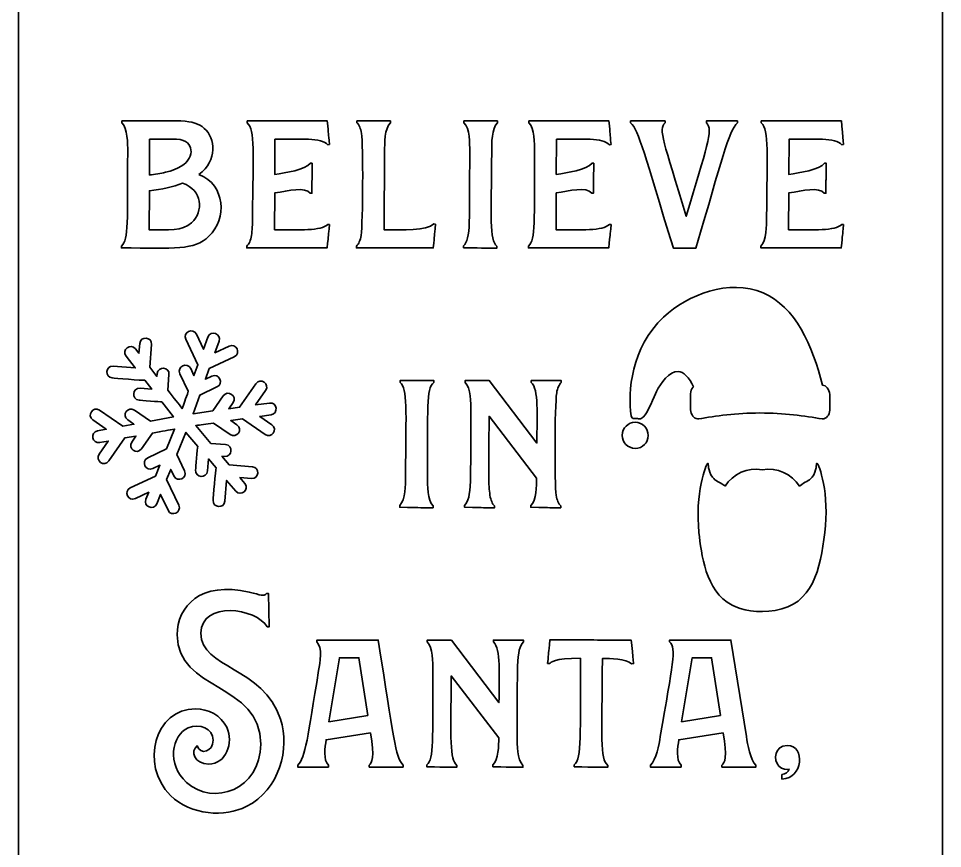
# Model space of a CAD drawing. Header units: inches. Extents: x 0 to 2.9, y 0 to 12.2.
# Drawn here: x 0.467 to 2.248, y 8.698 to 10.297 of the extents above; entities that cross this region are included whole.
import ezdxf

# ---------------------------------------------------------------- set-up
doc = ezdxf.new("R2010")
doc.units = ezdxf.units.IN
doc.header["$MEASUREMENT"] = 0
doc.layers.add('Слой 1', color=7, linetype='Continuous', lineweight=0)

msp = doc.modelspace()

# ---------------------------------------------------------------- linework, layer by layer
at = {"layer": 'Слой 1', "color": 1, "lineweight": 35, "true_color": 0xff0000}
for points, knots in [([(0.4673, 12.1844), (0.4673, 12.1844), (0.4673, 6.1844), (0.4673, 6.1844), (0.4673, 6.1844), (2.2478, 6.1844), (2.2478, 6.1844), (2.2478, 6.1844), (2.2478, 12.1844), (2.2478, 12.1844), (2.2478, 12.1844), (0.4673, 12.1844), (0.4673, 12.1844)], [0, 0, 0, 0, 1, 1, 1, 2, 2, 2, 3, 3, 3, 4, 4, 4, 4]), ([(1.7624, 9.5431), (1.7624, 9.5431), (1.7624, 9.5736), (1.7624, 9.5736), (1.7624, 9.579), (1.7642, 9.5826), (1.7668, 9.5861), (1.7668, 9.5861), (1.7677, 9.587), (1.7677, 9.587), (1.7597, 9.605), (1.7489, 9.6166), (1.7382, 9.6166), (1.722, 9.6175), (1.7041, 9.5942), (1.6969, 9.5781), (1.6924, 9.5691), (1.6798, 9.5368), (1.6718, 9.5296), (1.6637, 9.5225), (1.6655, 9.5261), (1.6574, 9.5261), (1.6565, 9.5261), (1.6547, 9.5261), (1.6538, 9.5261), (1.6512, 9.5261), (1.6476, 9.5278), (1.6476, 9.5314), (1.6413, 9.5772), (1.6476, 9.6624), (1.7104, 9.7216), (1.757, 9.7647), (1.8359, 9.796), (1.9023, 9.7682), (1.9633, 9.7422), (1.9983, 9.666), (2.0162, 9.5906), (2.0243, 9.5897), (2.0288, 9.5826), (2.0306, 9.5727), (2.0306, 9.5727), (2.0306, 9.5422), (2.0306, 9.5422), (2.0306, 9.5332), (2.0243, 9.5252), (2.0162, 9.5252), (1.9821, 9.5314), (1.9418, 9.5368), (1.896, 9.5368), (1.8503, 9.5368), (1.8108, 9.5314), (1.7776, 9.5252), (1.7758, 9.5252), (1.7713, 9.5252), (1.7669, 9.5305), (1.7642, 9.5341), (1.7624, 9.5386), (1.7624, 9.5431)], [0, 0, 0, 0, 1, 1, 1, 2, 2, 2, 3, 3, 3, 4, 4, 4, 5, 5, 5, 6, 6, 6, 7, 7, 7, 8, 8, 8, 9, 9, 9, 10, 10, 10, 11, 11, 11, 12, 12, 12, 13, 13, 13, 14, 14, 14, 15, 15, 15, 16, 16, 16, 17, 17, 17, 18, 18, 18, 19, 19, 19, 19]), ([(1.6556, 9.4686), (1.6413, 9.4686), (1.6305, 9.4803), (1.6305, 9.4937), (1.6305, 9.5081), (1.6422, 9.5188), (1.6556, 9.5188), (1.67, 9.5188), (1.6807, 9.5072), (1.6807, 9.4937), (1.6807, 9.4794), (1.67, 9.4686), (1.6556, 9.4686)], [0, 0, 0, 0, 1, 1, 1, 2, 2, 2, 3, 3, 3, 4, 4, 4, 4]), ([(1.7785, 9.3063), (1.7704, 9.3798), (1.792, 9.4399), (1.7956, 9.4399), (1.7973, 9.4399), (1.7947, 9.4256), (1.8045, 9.413), (1.8108, 9.405), (1.8162, 9.405), (1.8261, 9.3978), (1.827, 9.3969), (1.8278, 9.3969), (1.8287, 9.396), (1.844, 9.4193), (1.8718, 9.4328), (1.9005, 9.4274), (1.9292, 9.4327), (1.957, 9.4193), (1.9723, 9.396), (1.9839, 9.405), (1.9902, 9.405), (1.9965, 9.413), (2.0064, 9.4256), (2.0037, 9.4399), (2.0055, 9.4399), (2.01, 9.4399), (2.0306, 9.3798), (2.0207, 9.3063), (2.0135, 9.2363), (1.9965, 9.1672), (1.9256, 9.1565), (1.8925, 9.1502), (1.8593, 9.1574), (1.8422, 9.1663), (1.7902, 9.1942), (1.783, 9.2659), (1.7785, 9.3063)], [0, 0, 0, 0, 1, 1, 1, 2, 2, 2, 3, 3, 3, 4, 4, 4, 5, 5, 5, 6, 6, 6, 7, 7, 7, 8, 8, 8, 9, 9, 9, 10, 10, 10, 11, 11, 11, 12, 12, 12, 12])]:
    msp.add_open_spline(points, degree=3, knots=knots, dxfattribs=at)
at = {"layer": 'Слой 1', "color": 18, "lineweight": 35, "true_color": 0x000000}
for points, knots in [([(0.8151, 9.9962), (0.8667, 9.9761), (0.869, 9.9108), (0.8343, 9.8774), (0.8049, 9.8493), (0.7703, 9.8547), (0.6657, 9.8547), (0.6657, 9.8547), (0.6657, 9.8583), (0.6657, 9.8583), (0.6801, 9.8717), (0.6767, 9.905), (0.6777, 10.0402), (0.6777, 10.0555), (0.6778, 10.0854), (0.6666, 10.0958), (0.6666, 10.0958), (0.6666, 10.0994), (0.6666, 10.0994), (0.7803, 10.0994), (0.8031, 10.104), (0.8251, 10.0851), (0.8473, 10.0662), (0.8511, 10.0234), (0.8151, 9.9962)], [0, 0, 0, 0, 1, 1, 1, 2, 2, 2, 3, 3, 3, 4, 4, 4, 5, 5, 5, 6, 6, 6, 7, 7, 7, 8, 8, 8, 8]), ([(1.0633, 9.9001), (1.0633, 9.9001), (1.0664, 9.8997), (1.0664, 9.8997), (1.0642, 9.8745), (1.0652, 9.8846), (1.062, 9.8547), (1.062, 9.8547), (0.9072, 9.8547), (0.9072, 9.8547), (0.9072, 9.8547), (0.9072, 9.8583), (0.9072, 9.8583), (0.9117, 9.8625), (0.9146, 9.8693), (0.9161, 9.8788), (0.9176, 9.8883), (0.9183, 9.9), (0.9183, 9.9139), (0.9192, 10.0385), (0.9233, 10.0816), (0.9081, 10.0958), (0.9081, 10.0958), (0.9081, 10.0994), (0.9081, 10.0994), (0.9081, 10.0994), (1.0624, 10.0994), (1.0624, 10.0994), (1.0651, 10.0689), (1.0642, 10.0792), (1.0664, 10.054), (1.0664, 10.054), (1.0633, 10.0536), (1.0633, 10.0536), (1.0504, 10.0675), (1.0113, 10.0642), (0.9615, 10.0642), (0.9615, 10.0642), (0.961, 9.9962), (0.961, 9.9962), (0.9815, 9.9995), (1.0203, 10.0049), (1.03, 10.018), (1.03, 10.018), (1.0331, 10.018), (1.0331, 10.018), (1.0331, 10.0035), (1.0327, 9.9746), (1.0327, 9.9602), (1.0327, 9.9602), (1.0295, 9.9602), (1.0295, 9.9602), (1.0193, 9.973), (0.988, 9.9651), (0.961, 9.9606), (0.961, 9.9606), (0.9606, 9.8899), (0.9606, 9.8899), (1.0086, 9.8899), (1.0503, 9.8871), (1.0633, 9.9001)], [0, 0, 0, 0, 1, 1, 1, 2, 2, 2, 3, 3, 3, 4, 4, 4, 5, 5, 5, 6, 6, 6, 7, 7, 7, 8, 8, 8, 9, 9, 9, 10, 10, 10, 11, 11, 11, 12, 12, 12, 13, 13, 13, 14, 14, 14, 15, 15, 15, 16, 16, 16, 17, 17, 17, 18, 18, 18, 19, 19, 19, 20, 20, 20, 20]), ([(1.271, 9.9006), (1.2682, 9.8731), (1.2693, 9.8836), (1.2666, 9.8547), (1.2666, 9.8547), (1.1185, 9.8547), (1.1185, 9.8547), (1.1185, 9.8547), (1.1185, 9.8583), (1.1185, 9.8583), (1.1229, 9.8624), (1.1259, 9.8693), (1.1274, 9.8788), (1.1312, 9.9036), (1.1315, 10.0544), (1.1283, 10.0753), (1.1268, 10.0848), (1.1238, 10.0917), (1.1194, 10.0958), (1.1194, 10.0958), (1.1194, 10.0994), (1.1194, 10.0994), (1.1194, 10.0994), (1.1839, 10.0994), (1.1839, 10.0994), (1.1839, 10.0994), (1.1839, 10.0958), (1.1839, 10.0958), (1.1727, 10.0854), (1.1727, 10.0555), (1.1727, 10.0402), (1.1727, 10.0402), (1.1718, 9.8899), (1.1718, 9.8899), (1.2085, 9.8899), (1.2532, 9.8872), (1.2679, 9.901), (1.2679, 9.901), (1.271, 9.9006), (1.271, 9.9006)], [0, 0, 0, 0, 1, 1, 1, 2, 2, 2, 3, 3, 3, 4, 4, 4, 5, 5, 5, 6, 6, 6, 7, 7, 7, 8, 8, 8, 9, 9, 9, 10, 10, 10, 11, 11, 11, 12, 12, 12, 13, 13, 13, 13]), ([(1.3893, 9.8579), (1.3893, 9.8579), (1.3893, 9.8543), (1.3893, 9.8543), (1.3663, 9.8543), (1.3711, 9.8542), (1.3248, 9.8552), (1.3248, 9.8552), (1.3248, 9.8587), (1.3248, 9.8587), (1.3395, 9.8723), (1.3359, 9.9083), (1.3368, 10.0403), (1.3368, 10.0557), (1.3369, 10.0854), (1.3257, 10.0958), (1.3257, 10.0958), (1.3257, 10.0994), (1.3257, 10.0994), (1.3257, 10.0994), (1.3902, 10.0994), (1.3902, 10.0994), (1.3902, 10.0994), (1.3902, 10.0958), (1.3902, 10.0958), (1.379, 10.0854), (1.3791, 10.0555), (1.3791, 10.0402), (1.3782, 9.9102), (1.3744, 9.8717), (1.3893, 9.8579)], [0, 0, 0, 0, 1, 1, 1, 2, 2, 2, 3, 3, 3, 4, 4, 4, 5, 5, 5, 6, 6, 6, 7, 7, 7, 8, 8, 8, 9, 9, 9, 10, 10, 10, 10]), ([(1.6059, 9.9001), (1.6059, 9.9001), (1.6091, 9.8997), (1.6091, 9.8997), (1.6068, 9.8745), (1.6078, 9.8846), (1.6046, 9.8547), (1.6046, 9.8547), (1.4498, 9.8547), (1.4498, 9.8547), (1.4498, 9.8547), (1.4498, 9.8583), (1.4498, 9.8583), (1.4642, 9.8717), (1.4609, 9.905), (1.4618, 10.0402), (1.4618, 10.0555), (1.4619, 10.0854), (1.4507, 10.0958), (1.4507, 10.0958), (1.4507, 10.0994), (1.4507, 10.0994), (1.4507, 10.0994), (1.605, 10.0994), (1.605, 10.0994), (1.6077, 10.0689), (1.6068, 10.0792), (1.609, 10.054), (1.609, 10.054), (1.6059, 10.0536), (1.6059, 10.0536), (1.593, 10.0675), (1.5539, 10.0642), (1.5041, 10.0642), (1.5041, 10.0642), (1.5036, 9.9962), (1.5036, 9.9962), (1.5241, 9.9995), (1.5629, 10.0049), (1.5726, 10.018), (1.5726, 10.018), (1.5757, 10.018), (1.5757, 10.018), (1.5757, 10.0035), (1.5752, 9.9746), (1.5752, 9.9602), (1.5752, 9.9602), (1.5721, 9.9602), (1.5721, 9.9602), (1.5617, 9.9732), (1.5285, 9.9648), (1.5036, 9.9606), (1.5036, 9.9606), (1.5032, 9.8899), (1.5032, 9.8899), (1.5512, 9.8899), (1.5929, 9.8871), (1.6059, 9.9001)], [0, 0, 0, 0, 1, 1, 1, 2, 2, 2, 3, 3, 3, 4, 4, 4, 5, 5, 5, 6, 6, 6, 7, 7, 7, 8, 8, 8, 9, 9, 9, 10, 10, 10, 11, 11, 11, 12, 12, 12, 13, 13, 13, 14, 14, 14, 15, 15, 15, 16, 16, 16, 17, 17, 17, 18, 18, 18, 19, 19, 19, 19]), ([(1.8528, 10.0958), (1.8349, 10.0791), (1.823, 10.0253), (1.7727, 9.8543), (1.7727, 9.8543), (1.7291, 9.8543), (1.7291, 9.8543), (1.674, 10.0338), (1.6631, 10.0807), (1.6468, 10.0958), (1.6468, 10.0958), (1.6468, 10.0994), (1.6468, 10.0994), (1.6468, 10.0994), (1.7131, 10.0994), (1.7131, 10.0994), (1.7131, 10.0994), (1.7131, 10.0958), (1.7131, 10.0958), (1.6998, 10.0834), (1.7102, 10.0608), (1.754, 9.9157), (1.7926, 10.0476), (1.8072, 10.0823), (1.7927, 10.0958), (1.7927, 10.0958), (1.7927, 10.0994), (1.7927, 10.0994), (1.7927, 10.0994), (1.8527, 10.0994), (1.8527, 10.0994), (1.8527, 10.0994), (1.8527, 10.0958), (1.8527, 10.0958), (1.8527, 10.0958), (1.8528, 10.0958), (1.8528, 10.0958)], [0, 0, 0, 0, 1, 1, 1, 2, 2, 2, 3, 3, 3, 4, 4, 4, 5, 5, 5, 6, 6, 6, 7, 7, 7, 8, 8, 8, 9, 9, 9, 10, 10, 10, 11, 11, 11, 12, 12, 12, 12]), ([(2.0538, 9.9001), (2.0538, 9.9001), (2.0569, 9.8997), (2.0569, 9.8997), (2.0547, 9.8745), (2.0557, 9.8846), (2.0525, 9.8547), (2.0525, 9.8547), (1.8977, 9.8547), (1.8977, 9.8547), (1.8977, 9.8547), (1.8977, 9.8583), (1.8977, 9.8583), (1.9089, 9.8687), (1.9088, 9.8985), (1.9088, 9.9139), (1.9097, 10.0336), (1.9139, 10.0816), (1.8986, 10.0958), (1.8986, 10.0958), (1.8986, 10.0994), (1.8986, 10.0994), (1.8986, 10.0994), (2.0529, 10.0994), (2.0529, 10.0994), (2.0556, 10.0689), (2.0547, 10.0792), (2.0569, 10.054), (2.0569, 10.054), (2.0538, 10.0536), (2.0538, 10.0536), (2.0408, 10.0675), (2.0018, 10.0642), (1.952, 10.0642), (1.952, 10.0642), (1.9515, 9.9962), (1.9515, 9.9962), (1.9719, 9.9995), (2.0108, 10.0049), (2.0205, 10.018), (2.0205, 10.018), (2.0236, 10.018), (2.0236, 10.018), (2.0236, 9.9724), (2.0231, 10.0053), (2.0231, 9.9602), (2.0231, 9.9602), (2.02, 9.9602), (2.02, 9.9602), (2.0098, 9.973), (1.9784, 9.9651), (1.9515, 9.9606), (1.9515, 9.9606), (1.9511, 9.8899), (1.9511, 9.8899), (1.9991, 9.8899), (2.0408, 9.8871), (2.0538, 9.9001)], [0, 0, 0, 0, 1, 1, 1, 2, 2, 2, 3, 3, 3, 4, 4, 4, 5, 5, 5, 6, 6, 6, 7, 7, 7, 8, 8, 8, 9, 9, 9, 10, 10, 10, 11, 11, 11, 12, 12, 12, 13, 13, 13, 14, 14, 14, 15, 15, 15, 16, 16, 16, 17, 17, 17, 18, 18, 18, 19, 19, 19, 19]), ([(0.72, 10.0642), (0.72, 10.0642), (0.7195, 9.9953), (0.7195, 9.9953), (0.7305, 9.9965), (0.7409, 9.9982), (0.7507, 10.0004), (0.8024, 10.0122), (0.8069, 10.0422), (0.7929, 10.0571), (0.7845, 10.0661), (0.7692, 10.0642), (0.72, 10.0642)], [0, 0, 0, 0, 1, 1, 1, 2, 2, 2, 3, 3, 3, 4, 4, 4, 4]), ([(0.8009, 9.9034), (0.8243, 9.9244), (0.8223, 9.967), (0.7836, 9.9793), (0.7649, 9.9722), (0.7435, 9.9674), (0.7195, 9.965), (0.7195, 9.965), (0.7191, 9.8899), (0.7191, 9.8899), (0.7571, 9.8899), (0.7817, 9.8862), (0.8009, 9.9034)], [0, 0, 0, 0, 1, 1, 1, 2, 2, 2, 3, 3, 3, 4, 4, 4, 4]), ([(0.8588, 9.4535), (0.8588, 9.4535), (0.8645, 9.4531), (0.8645, 9.4531), (0.8795, 9.4518), (0.8814, 9.4746), (0.8663, 9.4759), (0.8663, 9.4759), (0.8381, 9.4782), (0.8381, 9.4782), (0.8381, 9.4782), (0.8089, 9.5126), (0.8089, 9.5126), (0.8174, 9.5137), (0.8285, 9.5153), (0.8432, 9.5174), (0.8432, 9.5174), (0.8753, 9.4951), (0.8753, 9.4951), (0.8879, 9.4865), (0.9008, 9.5053), (0.8883, 9.514), (0.8883, 9.514), (0.8764, 9.5222), (0.8764, 9.5222), (0.8764, 9.5222), (0.899, 9.5253), (0.899, 9.5253), (0.899, 9.5253), (0.9424, 9.4953), (0.9424, 9.4953), (0.9549, 9.4867), (0.9678, 9.5054), (0.9554, 9.5141), (0.9554, 9.5141), (0.9323, 9.5301), (0.9323, 9.5301), (0.9323, 9.5301), (0.9539, 9.5333), (0.9539, 9.5333), (0.9689, 9.5353), (0.9658, 9.558), (0.9508, 9.5559), (0.9508, 9.5559), (0.9241, 9.5522), (0.9241, 9.5522), (0.9241, 9.5522), (0.9435, 9.5801), (0.9435, 9.5801), (0.9521, 9.5927), (0.9333, 9.6056), (0.9246, 9.5931), (0.9246, 9.5931), (0.8934, 9.5478), (0.8934, 9.5478), (0.8934, 9.5478), (0.8726, 9.545), (0.8726, 9.545), (0.8726, 9.545), (0.8807, 9.5567), (0.8807, 9.5567), (0.8893, 9.5692), (0.8705, 9.5821), (0.8618, 9.5697), (0.8618, 9.5697), (0.8417, 9.5407), (0.8417, 9.5407), (0.8417, 9.5407), (0.8037, 9.5353), (0.8037, 9.5353), (0.8037, 9.5353), (0.8166, 9.5713), (0.8166, 9.5713), (0.8166, 9.5713), (0.8497, 9.587), (0.8497, 9.587), (0.8634, 9.5935), (0.8536, 9.6141), (0.84, 9.6077), (0.84, 9.6077), (0.8274, 9.6018), (0.8274, 9.6018), (0.8274, 9.6018), (0.8348, 9.6223), (0.8348, 9.6223), (0.8348, 9.6223), (0.883, 9.6451), (0.883, 9.6451), (0.8967, 9.6516), (0.8869, 9.6723), (0.8733, 9.6658), (0.8733, 9.6658), (0.8457, 9.6528), (0.8457, 9.6528), (0.8457, 9.6528), (0.8537, 9.6752), (0.8537, 9.6752), (0.8589, 9.6894), (0.8373, 9.6972), (0.8322, 9.6829), (0.8322, 9.6829), (0.8239, 9.6597), (0.8239, 9.6597), (0.8239, 9.6597), (0.8103, 9.6884), (0.8103, 9.6884), (0.8038, 9.7021), (0.7832, 9.6923), (0.7896, 9.6787), (0.7896, 9.6787), (0.8129, 9.6294), (0.8129, 9.6294), (0.8129, 9.6294), (0.8054, 9.6087), (0.8054, 9.6087), (0.8054, 9.6087), (0.7991, 9.6222), (0.7991, 9.6222), (0.7926, 9.6359), (0.772, 9.6261), (0.7784, 9.6125), (0.7784, 9.6125), (0.7945, 9.5785), (0.7945, 9.5785), (0.7894, 9.5643), (0.7855, 9.5536), (0.7826, 9.5453), (0.7763, 9.5537), (0.7672, 9.5651), (0.7549, 9.5809), (0.7549, 9.5809), (0.7573, 9.6107), (0.7573, 9.6107), (0.7586, 9.6258), (0.7358, 9.6276), (0.7346, 9.6126), (0.7346, 9.6126), (0.7341, 9.6073), (0.7341, 9.6073), (0.7341, 9.6073), (0.7201, 9.6253), (0.7201, 9.6253), (0.7201, 9.6253), (0.7237, 9.6686), (0.7237, 9.6686), (0.7249, 9.6837), (0.7022, 9.6856), (0.7009, 9.6705), (0.7009, 9.6705), (0.6993, 9.6517), (0.6993, 9.6517), (0.6993, 9.6517), (0.6926, 9.6604), (0.6926, 9.6604), (0.6833, 9.6723), (0.6652, 9.6583), (0.6745, 9.6463), (0.6745, 9.6463), (0.6922, 9.6236), (0.6922, 9.6236), (0.6922, 9.6236), (0.6498, 9.6272), (0.6498, 9.6272), (0.6348, 9.6284), (0.6329, 9.6056), (0.648, 9.6044), (0.6516, 9.604), (0.7071, 9.599), (0.7106, 9.6), (0.7106, 9.6), (0.7242, 9.5825), (0.7242, 9.5825), (0.7242, 9.5825), (0.7015, 9.5844), (0.7015, 9.5844), (0.6864, 9.5857), (0.6846, 9.5629), (0.6996, 9.5616), (0.7008, 9.5616), (0.742, 9.558), (0.7432, 9.5581), (0.7432, 9.5581), (0.7658, 9.5291), (0.7658, 9.5291), (0.7658, 9.5291), (0.7215, 9.5211), (0.7215, 9.5211), (0.7215, 9.5211), (0.6907, 9.5424), (0.6907, 9.5424), (0.6781, 9.551), (0.6653, 9.5322), (0.6777, 9.5236), (0.6777, 9.5236), (0.6897, 9.5152), (0.6897, 9.5152), (0.6897, 9.5152), (0.6682, 9.5113), (0.6682, 9.5113), (0.6682, 9.5113), (0.6237, 9.5422), (0.6237, 9.5422), (0.6111, 9.5508), (0.5982, 9.532), (0.6107, 9.5233), (0.6107, 9.5233), (0.6364, 9.5055), (0.6364, 9.5055), (0.6364, 9.5055), (0.6197, 9.5024), (0.6197, 9.5024), (0.6048, 9.4997), (0.6089, 9.4772), (0.6237, 9.4799), (0.6237, 9.4799), (0.6402, 9.4828), (0.6402, 9.4828), (0.6402, 9.4828), (0.6226, 9.4574), (0.6226, 9.4574), (0.614, 9.4448), (0.6328, 9.4319), (0.6414, 9.4443), (0.6414, 9.4443), (0.6721, 9.4886), (0.6721, 9.4886), (0.6721, 9.4886), (0.6936, 9.4924), (0.6936, 9.4924), (0.6936, 9.4924), (0.6855, 9.4808), (0.6855, 9.4808), (0.6769, 9.4682), (0.6957, 9.4553), (0.7044, 9.4678), (0.7044, 9.4678), (0.7254, 9.4981), (0.7254, 9.4981), (0.7442, 9.5014), (0.758, 9.5039), (0.7681, 9.5058), (0.7681, 9.5058), (0.7524, 9.4674), (0.7524, 9.4674), (0.7524, 9.4674), (0.7163, 9.4504), (0.7163, 9.4504), (0.7027, 9.4439), (0.7124, 9.4233), (0.7261, 9.4297), (0.7261, 9.4297), (0.7397, 9.436), (0.7397, 9.436), (0.7397, 9.436), (0.7311, 9.4149), (0.7311, 9.4149), (0.7311, 9.4149), (0.6828, 9.3926), (0.6828, 9.3926), (0.6691, 9.3862), (0.6789, 9.3655), (0.6925, 9.3719), (0.6925, 9.3719), (0.7183, 9.3841), (0.7183, 9.3841), (0.7183, 9.3841), (0.7127, 9.3705), (0.7127, 9.3705), (0.7071, 9.3565), (0.7283, 9.3479), (0.7339, 9.3619), (0.7339, 9.3619), (0.7412, 9.3798), (0.7412, 9.3798), (0.7412, 9.3798), (0.7555, 9.3494), (0.7555, 9.3494), (0.762, 9.3357), (0.7826, 9.3455), (0.7762, 9.3591), (0.7762, 9.3591), (0.7528, 9.4085), (0.7528, 9.4085), (0.7528, 9.4085), (0.7608, 9.428), (0.7608, 9.428), (0.7608, 9.428), (0.7667, 9.4155), (0.7667, 9.4155), (0.7731, 9.4018), (0.7938, 9.4116), (0.7873, 9.4252), (0.7873, 9.4252), (0.7726, 9.4567), (0.7726, 9.4567), (0.7726, 9.4567), (0.79, 9.4995), (0.79, 9.4995), (0.79, 9.4995), (0.8129, 9.4724), (0.8129, 9.4724), (0.8119, 9.47), (0.8088, 9.4298), (0.8086, 9.427), (0.8074, 9.4119), (0.8302, 9.41), (0.8314, 9.4251), (0.8314, 9.4251), (0.8333, 9.4483), (0.8333, 9.4483), (0.8333, 9.4483), (0.848, 9.4309), (0.848, 9.4309), (0.8468, 9.4278), (0.8426, 9.3722), (0.8423, 9.3689), (0.841, 9.3538), (0.8638, 9.352), (0.8651, 9.367), (0.8651, 9.367), (0.8682, 9.407), (0.8682, 9.407), (0.8682, 9.407), (0.8859, 9.3862), (0.8859, 9.3862), (0.8956, 9.3747), (0.9131, 9.3893), (0.9033, 9.401), (0.9033, 9.401), (0.8939, 9.4123), (0.8939, 9.4123), (0.8939, 9.4123), (0.9161, 9.4105), (0.9161, 9.4105), (0.9312, 9.4092), (0.9331, 9.432), (0.918, 9.4333), (0.918, 9.4333), (0.873, 9.437), (0.873, 9.437), (0.873, 9.437), (0.8588, 9.4535), (0.8588, 9.4535)], [0, 0, 0, 0, 1, 1, 1, 2, 2, 2, 3, 3, 3, 4, 4, 4, 5, 5, 5, 6, 6, 6, 7, 7, 7, 8, 8, 8, 9, 9, 9, 10, 10, 10, 11, 11, 11, 12, 12, 12, 13, 13, 13, 14, 14, 14, 15, 15, 15, 16, 16, 16, 17, 17, 17, 18, 18, 18, 19, 19, 19, 20, 20, 20, 21, 21, 21, 22, 22, 22, 23, 23, 23, 24, 24, 24, 25, 25, 25, 26, 26, 26, 27, 27, 27, 28, 28, 28, 29, 29, 29, 30, 30, 30, 31, 31, 31, 32, 32, 32, 33, 33, 33, 34, 34, 34, 35, 35, 35, 36, 36, 36, 37, 37, 37, 38, 38, 38, 39, 39, 39, 40, 40, 40, 41, 41, 41, 42, 42, 42, 43, 43, 43, 44, 44, 44, 45, 45, 45, 46, 46, 46, 47, 47, 47, 48, 48, 48, 49, 49, 49, 50, 50, 50, 51, 51, 51, 52, 52, 52, 53, 53, 53, 54, 54, 54, 55, 55, 55, 56, 56, 56, 57, 57, 57, 58, 58, 58, 59, 59, 59, 60, 60, 60, 61, 61, 61, 62, 62, 62, 63, 63, 63, 64, 64, 64, 65, 65, 65, 66, 66, 66, 67, 67, 67, 68, 68, 68, 69, 69, 69, 70, 70, 70, 71, 71, 71, 72, 72, 72, 73, 73, 73, 74, 74, 74, 75, 75, 75, 76, 76, 76, 77, 77, 77, 78, 78, 78, 79, 79, 79, 80, 80, 80, 81, 81, 81, 82, 82, 82, 83, 83, 83, 84, 84, 84, 85, 85, 85, 86, 86, 86, 87, 87, 87, 88, 88, 88, 89, 89, 89, 90, 90, 90, 91, 91, 91, 92, 92, 92, 93, 93, 93, 94, 94, 94, 95, 95, 95, 96, 96, 96, 97, 97, 97, 98, 98, 98, 99, 99, 99, 100, 100, 100, 101, 101, 101, 102, 102, 102, 103, 103, 103, 104, 104, 104, 105, 105, 105, 106, 106, 106, 107, 107, 107, 108, 108, 108, 109, 109, 109, 110, 110, 110, 111, 111, 111, 112, 112, 112, 113, 113, 113, 114, 114, 114, 114]), ([(1.2663, 9.3579), (1.2663, 9.3579), (1.2663, 9.3543), (1.2663, 9.3543), (1.2433, 9.3543), (1.2481, 9.3542), (1.2018, 9.3552), (1.2018, 9.3552), (1.2018, 9.3587), (1.2018, 9.3587), (1.213, 9.3692), (1.213, 9.399), (1.213, 9.4142), (1.2139, 9.5469), (1.2174, 9.5822), (1.2028, 9.5958), (1.2028, 9.5958), (1.2028, 9.5994), (1.2028, 9.5994), (1.2028, 9.5994), (1.2673, 9.5994), (1.2673, 9.5994), (1.2673, 9.5994), (1.2673, 9.5958), (1.2673, 9.5958), (1.2526, 9.5821), (1.2562, 9.546), (1.2552, 9.4134), (1.2552, 9.3981), (1.2552, 9.3682), (1.2663, 9.3579)], [0, 0, 0, 0, 1, 1, 1, 2, 2, 2, 3, 3, 3, 4, 4, 4, 5, 5, 5, 6, 6, 6, 7, 7, 7, 8, 8, 8, 9, 9, 9, 10, 10, 10, 10]), ([(1.5132, 9.5958), (1.5087, 9.5917), (1.5058, 9.5848), (1.5043, 9.5753), (1.5004, 9.5505), (1.5001, 9.3996), (1.5034, 9.3783), (1.5049, 9.3688), (1.5079, 9.362), (1.5123, 9.3578), (1.5123, 9.3578), (1.5123, 9.3543), (1.5123, 9.3543), (1.4844, 9.3543), (1.5025, 9.3541), (1.4545, 9.3552), (1.4545, 9.3552), (1.4545, 9.3587), (1.4545, 9.3587), (1.4652, 9.3687), (1.4656, 9.3964), (1.4656, 9.4111), (1.4656, 9.4111), (1.374, 9.5304), (1.374, 9.5304), (1.3736, 9.4169), (1.3726, 9.3983), (1.3758, 9.3783), (1.3772, 9.3688), (1.3802, 9.362), (1.3847, 9.3578), (1.3847, 9.3578), (1.3847, 9.3543), (1.3847, 9.3543), (1.3567, 9.3543), (1.3749, 9.3541), (1.3268, 9.3552), (1.3268, 9.3552), (1.3268, 9.3587), (1.3268, 9.3587), (1.3415, 9.3724), (1.3379, 9.4093), (1.3389, 9.5403), (1.3389, 9.5557), (1.3389, 9.5854), (1.3277, 9.5958), (1.3277, 9.5958), (1.3277, 9.5993), (1.3277, 9.5993), (1.3277, 9.5993), (1.3744, 9.5993), (1.3744, 9.5993), (1.3744, 9.5993), (1.4661, 9.4788), (1.4661, 9.4788), (1.4664, 9.533), (1.4699, 9.5822), (1.4554, 9.5958), (1.4554, 9.5958), (1.4554, 9.5993), (1.4554, 9.5993), (1.4554, 9.5993), (1.5132, 9.5993), (1.5132, 9.5993), (1.5132, 9.5993), (1.5132, 9.5958), (1.5132, 9.5958)], [0, 0, 0, 0, 1, 1, 1, 2, 2, 2, 3, 3, 3, 4, 4, 4, 5, 5, 5, 6, 6, 6, 7, 7, 7, 8, 8, 8, 9, 9, 9, 10, 10, 10, 11, 11, 11, 12, 12, 12, 13, 13, 13, 14, 14, 14, 15, 15, 15, 16, 16, 16, 17, 17, 17, 18, 18, 18, 19, 19, 19, 20, 20, 20, 21, 21, 21, 22, 22, 22, 22]), ([(0.9722, 8.9468), (0.9906, 8.8905), (0.9709, 8.8119), (0.9063, 8.7787), (0.8656, 8.7578), (0.799, 8.7613), (0.7604, 8.7998), (0.6999, 8.8602), (0.7309, 8.9668), (0.8083, 8.9668), (0.8327, 8.9668), (0.8578, 8.9544), (0.8685, 8.9313), (0.8824, 8.901), (0.8672, 8.8605), (0.8341, 8.8605), (0.8051, 8.8605), (0.7983, 8.8852), (0.8114, 8.8957), (0.8176, 8.8769), (0.8425, 8.8841), (0.8425, 8.9064), (0.8425, 8.9294), (0.8163, 8.9392), (0.7945, 8.9302), (0.7615, 8.9164), (0.7534, 8.8589), (0.7909, 8.8252), (0.8429, 8.7783), (0.9341, 8.8115), (0.9341, 8.8988), (0.9341, 9.0174), (0.7731, 9.0007), (0.7731, 9.1092), (0.7731, 9.164), (0.8176, 9.2134), (0.9121, 9.1917), (0.9348, 9.1864), (0.9389, 9.1822), (0.9453, 9.1892), (0.9453, 9.1892), (0.9488, 9.1892), (0.9488, 9.1892), (0.9488, 9.1892), (0.9501, 9.1247), (0.9501, 9.1247), (0.9501, 9.1247), (0.9466, 9.1247), (0.9466, 9.1247), (0.9261, 9.1613), (0.8189, 9.1756), (0.8189, 9.1127), (0.8189, 9.0446), (0.9387, 9.0479), (0.9722, 8.9468)], [0, 0, 0, 0, 1, 1, 1, 2, 2, 2, 3, 3, 3, 4, 4, 4, 5, 5, 5, 6, 6, 6, 7, 7, 7, 8, 8, 8, 9, 9, 9, 10, 10, 10, 11, 11, 11, 12, 12, 12, 13, 13, 13, 14, 14, 14, 15, 15, 15, 16, 16, 16, 17, 17, 17, 18, 18, 18, 18]), ([(1.2085, 8.8583), (1.2085, 8.8583), (1.2085, 8.8547), (1.2085, 8.8547), (1.2085, 8.8547), (1.1432, 8.8547), (1.1432, 8.8547), (1.1432, 8.8547), (1.1432, 8.8583), (1.1432, 8.8583), (1.1482, 8.863), (1.1543, 8.8728), (1.1454, 8.9206), (1.1454, 8.9206), (1.06, 8.9072), (1.06, 8.9072), (1.058, 8.8931), (1.0541, 8.8679), (1.0644, 8.8583), (1.0644, 8.8583), (1.0644, 8.8547), (1.0644, 8.8547), (1.0644, 8.8547), (1.0053, 8.8547), (1.0053, 8.8547), (1.0053, 8.8547), (1.0053, 8.8583), (1.0053, 8.8583), (1.0208, 8.8728), (1.0242, 8.9123), (1.0457, 9.0407), (1.0483, 9.0559), (1.0534, 9.0853), (1.0422, 9.0958), (1.0422, 9.0958), (1.0422, 9.0994), (1.0422, 9.0994), (1.0422, 9.0994), (1.1605, 9.0994), (1.1605, 9.0994), (1.1903, 8.9136), (1.1932, 8.8726), (1.2085, 8.8583)], [0, 0, 0, 0, 1, 1, 1, 2, 2, 2, 3, 3, 3, 4, 4, 4, 5, 5, 5, 6, 6, 6, 7, 7, 7, 8, 8, 8, 9, 9, 9, 10, 10, 10, 11, 11, 11, 12, 12, 12, 13, 13, 13, 14, 14, 14, 14]), ([(1.4403, 9.0958), (1.4256, 9.0821), (1.4292, 9.046), (1.4282, 8.9135), (1.4282, 8.8982), (1.4282, 8.8683), (1.4394, 8.8579), (1.4394, 8.8579), (1.4394, 8.8543), (1.4394, 8.8543), (1.4112, 8.8543), (1.43, 8.8541), (1.3816, 8.8552), (1.3816, 8.8552), (1.3816, 8.8587), (1.3816, 8.8587), (1.3923, 8.8687), (1.3927, 8.8963), (1.3927, 8.9111), (1.3927, 8.9111), (1.3011, 9.0304), (1.3011, 9.0304), (1.3006, 8.9044), (1.2975, 8.8711), (1.3117, 8.8579), (1.3117, 8.8579), (1.3117, 8.8543), (1.3117, 8.8543), (1.2838, 8.8543), (1.3019, 8.8541), (1.2539, 8.8552), (1.2539, 8.8552), (1.2539, 8.8587), (1.2539, 8.8587), (1.2683, 8.8721), (1.265, 8.9057), (1.2659, 9.0403), (1.2659, 9.0557), (1.266, 9.0854), (1.2548, 9.0958), (1.2548, 9.0958), (1.2548, 9.0994), (1.2548, 9.0994), (1.2548, 9.0994), (1.3015, 9.0994), (1.3015, 9.0994), (1.3015, 9.0994), (1.3931, 8.9788), (1.3931, 8.9788), (1.3935, 9.0331), (1.397, 9.0822), (1.3824, 9.0958), (1.3824, 9.0958), (1.3824, 9.0994), (1.3824, 9.0994), (1.3824, 9.0994), (1.4403, 9.0994), (1.4403, 9.0994), (1.4403, 9.0994), (1.4403, 9.0958), (1.4403, 9.0958)], [0, 0, 0, 0, 1, 1, 1, 2, 2, 2, 3, 3, 3, 4, 4, 4, 5, 5, 5, 6, 6, 6, 7, 7, 7, 8, 8, 8, 9, 9, 9, 10, 10, 10, 11, 11, 11, 12, 12, 12, 13, 13, 13, 14, 14, 14, 15, 15, 15, 16, 16, 16, 17, 17, 17, 18, 18, 18, 19, 19, 19, 20, 20, 20, 20]), ([(1.6026, 8.8579), (1.6026, 8.8579), (1.6026, 8.8543), (1.6026, 8.8543), (1.5792, 8.8543), (1.5837, 8.8542), (1.5381, 8.8552), (1.5381, 8.8552), (1.5381, 8.8587), (1.5381, 8.8587), (1.5536, 8.8732), (1.5492, 8.9162), (1.5501, 9.0642), (1.4987, 9.0642), (1.493, 9.0563), (1.4905, 9.054), (1.4905, 9.054), (1.4869, 9.0544), (1.4869, 9.0544), (1.4892, 9.0796), (1.4882, 9.0694), (1.4914, 9.0998), (1.6125, 9.0993), (1.578, 9.0995), (1.6479, 9.0989), (1.6511, 9.0685), (1.6501, 9.0787), (1.6524, 9.054), (1.6524, 9.054), (1.6488, 9.0536), (1.6488, 9.0536), (1.6377, 9.064), (1.6075, 9.0638), (1.5923, 9.0638), (1.5914, 8.9097), (1.5877, 8.8717), (1.6026, 8.8579)], [0, 0, 0, 0, 1, 1, 1, 2, 2, 2, 3, 3, 3, 4, 4, 4, 5, 5, 5, 6, 6, 6, 7, 7, 7, 8, 8, 8, 9, 9, 9, 10, 10, 10, 11, 11, 11, 12, 12, 12, 12]), ([(1.8881, 8.8583), (1.8881, 8.8583), (1.8881, 8.8547), (1.8881, 8.8547), (1.8881, 8.8547), (1.8228, 8.8547), (1.8228, 8.8547), (1.8228, 8.8547), (1.8228, 8.8583), (1.8228, 8.8583), (1.8278, 8.863), (1.834, 8.8731), (1.825, 8.9206), (1.825, 8.9206), (1.7396, 8.9072), (1.7396, 8.9072), (1.7376, 8.8932), (1.7337, 8.8679), (1.744, 8.8583), (1.744, 8.8583), (1.744, 8.8547), (1.744, 8.8547), (1.744, 8.8547), (1.6849, 8.8547), (1.6849, 8.8547), (1.6849, 8.8547), (1.6849, 8.8583), (1.6849, 8.8583), (1.6963, 8.8689), (1.7014, 8.898), (1.704, 8.9135), (1.7276, 9.0542), (1.7359, 9.0827), (1.7218, 9.0958), (1.7218, 9.0958), (1.7218, 9.0994), (1.7218, 9.0994), (1.7218, 9.0994), (1.8401, 9.0994), (1.8401, 9.0994), (1.8401, 9.0994), (1.8699, 8.9135), (1.8699, 8.9135), (1.8724, 8.8985), (1.8771, 8.8686), (1.8881, 8.8583)], [0, 0, 0, 0, 1, 1, 1, 2, 2, 2, 3, 3, 3, 4, 4, 4, 5, 5, 5, 6, 6, 6, 7, 7, 7, 8, 8, 8, 9, 9, 9, 10, 10, 10, 11, 11, 11, 12, 12, 12, 13, 13, 13, 14, 14, 14, 15, 15, 15, 15]), ([(1.1405, 8.9539), (1.1405, 8.9539), (1.1231, 9.0651), (1.1231, 9.0651), (1.1231, 9.0651), (1.0858, 9.0651), (1.0858, 9.0651), (1.0858, 9.0651), (1.0653, 8.9419), (1.0653, 8.9419), (1.0653, 8.9419), (1.1405, 8.9539), (1.1405, 8.9539)], [0, 0, 0, 0, 1, 1, 1, 2, 2, 2, 3, 3, 3, 4, 4, 4, 4]), ([(1.8201, 8.9539), (1.8201, 8.9539), (1.8027, 9.0651), (1.8027, 9.0651), (1.8027, 9.0651), (1.7654, 9.0651), (1.7654, 9.0651), (1.7654, 9.0651), (1.7449, 8.9419), (1.7449, 8.9419), (1.7449, 8.9419), (1.8201, 8.9539), (1.8201, 8.9539)], [0, 0, 0, 0, 1, 1, 1, 2, 2, 2, 3, 3, 3, 4, 4, 4, 4]), ([(1.9486, 8.8965), (1.9838, 8.8965), (1.9792, 8.8316), (1.9384, 8.8316), (1.9384, 8.8316), (1.9384, 8.8401), (1.9384, 8.8401), (1.9455, 8.8415), (1.9501, 8.8451), (1.9522, 8.8507), (1.9481, 8.8494), (1.9385, 8.8501), (1.9324, 8.8565), (1.9215, 8.8678), (1.9239, 8.8965), (1.9486, 8.8965)], [0, 0, 0, 0, 1, 1, 1, 2, 2, 2, 3, 3, 3, 4, 4, 4, 5, 5, 5, 5])]:
    msp.add_open_spline(points, degree=3, knots=knots, dxfattribs=at)

doc.saveas('drawing.dxf')
